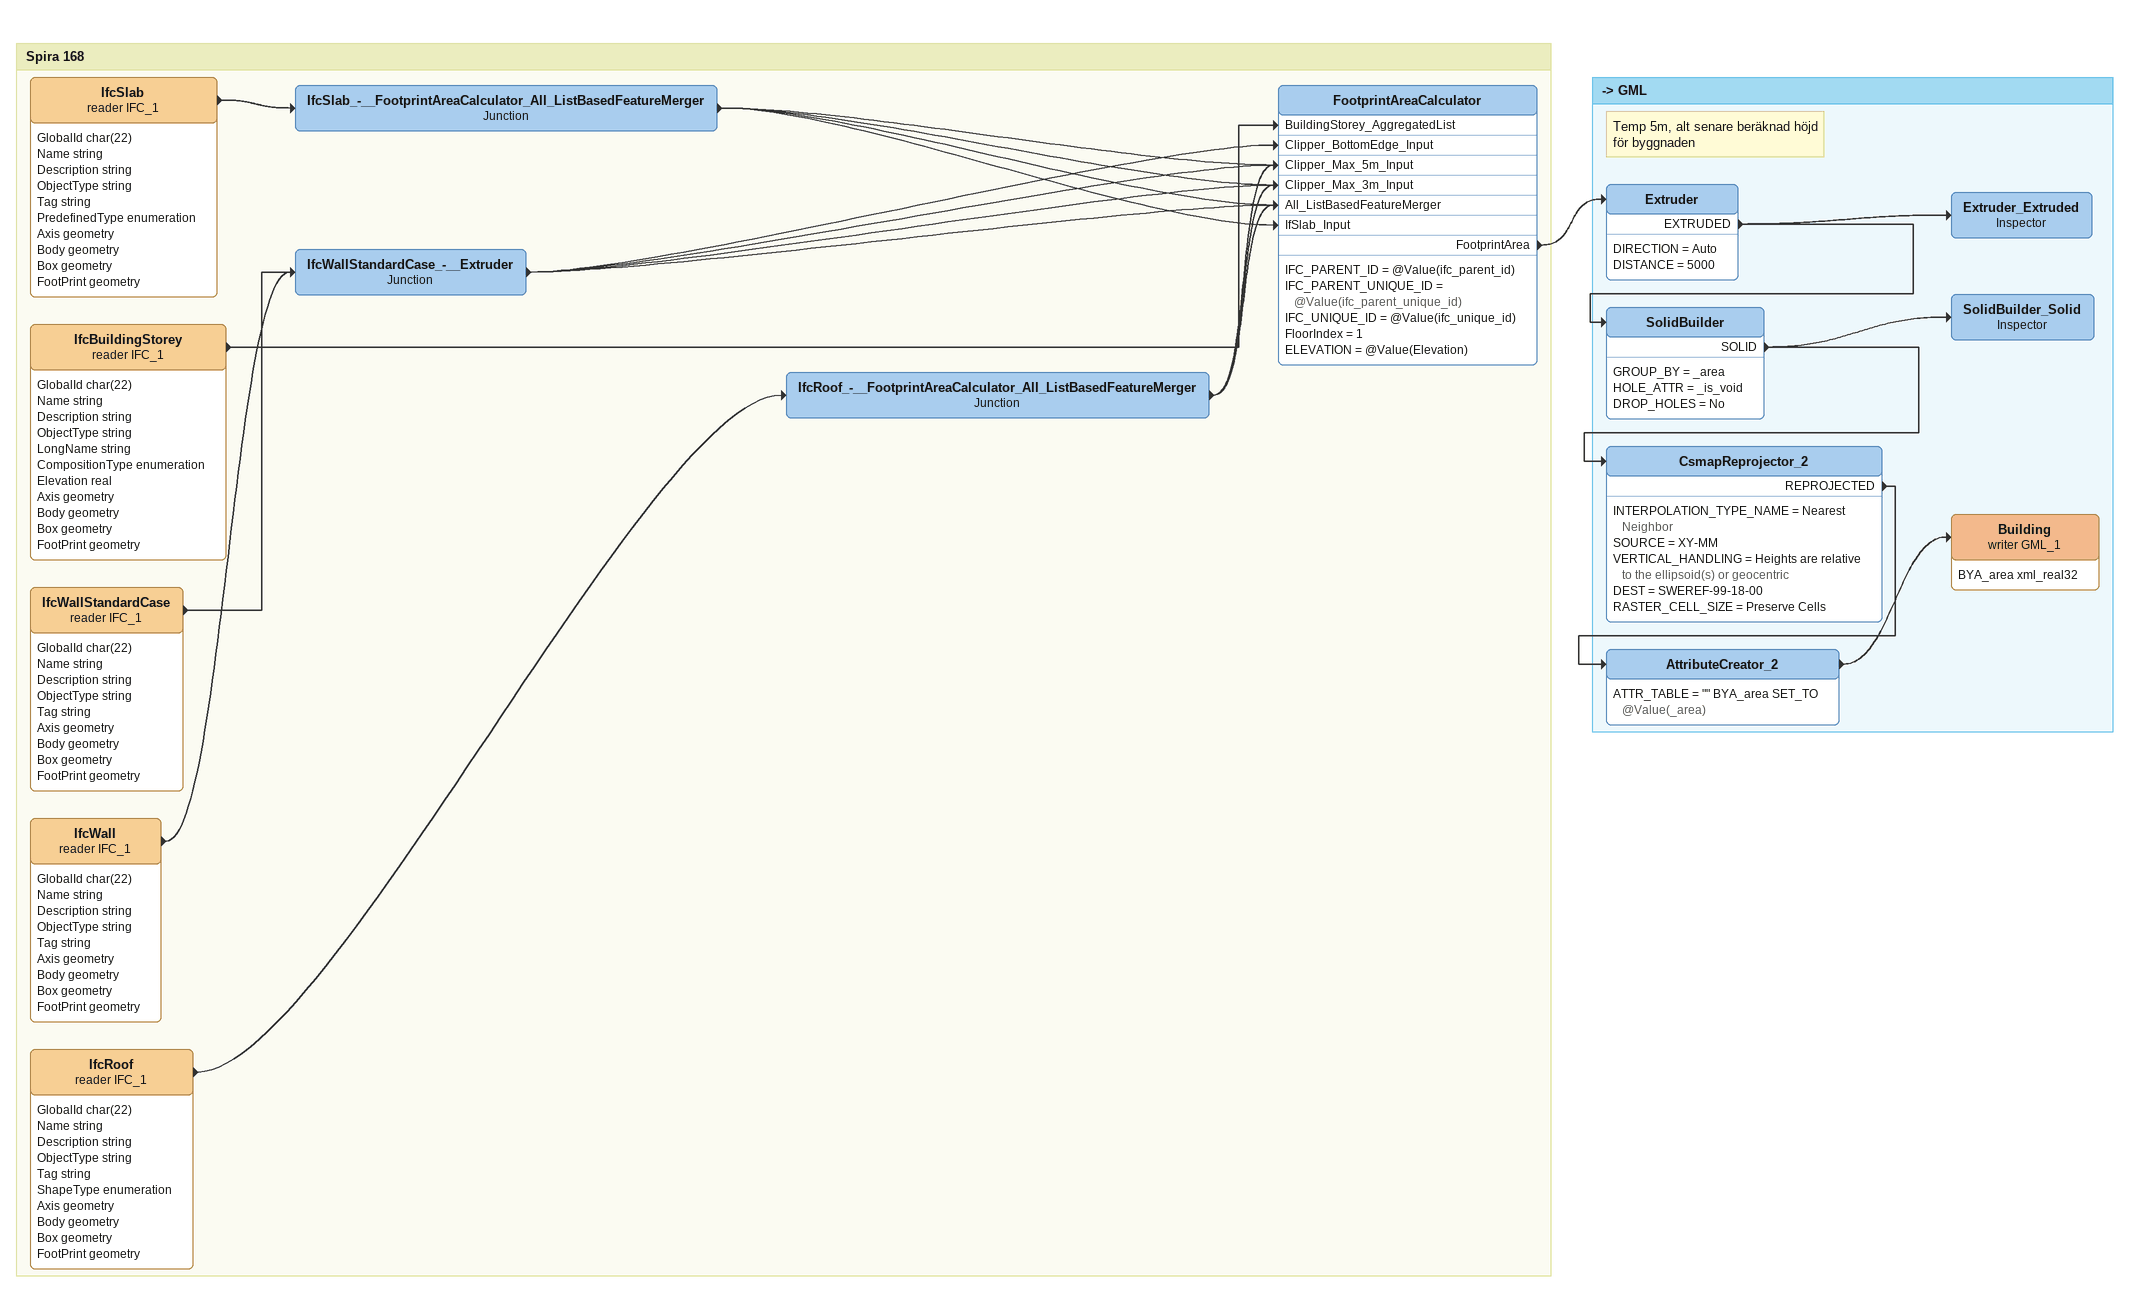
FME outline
Bookmark: Spira 168
IfcSlab (reader IFC_1)
    attributes: GlobalId char(22), Name string, Description string, ObjectType string, Tag string, PredefinedType enumeration, Axis geometry, Body geometry, Box geometry, FootPrint geometry
    -> IfcSlab_-__FootprintAreaCalculator_All_ListBasedFeatureMerger
IfcSlab_-__FootprintAreaCalculator_All_ListBasedFeatureMerger: Junction
    -> FootprintAreaCalculator [All_ListBasedFeatureMerger]
    -> FootprintAreaCalculator [IfSlab_Input]
    -> FootprintAreaCalculator [Clipper_Max_3m_Input]
    -> FootprintAreaCalculator [Clipper_Max_5m_Input]
IfcBuildingStorey (reader IFC_1)
    attributes: GlobalId char(22), Name string, Description string, ObjectType string, LongName string, CompositionType enumeration, Elevation real, Axis geometry, Body geometry, Box geometry, FootPrint geometry
    -> FootprintAreaCalculator [BuildingStorey_AggregatedList]
IfcWallStandardCase (reader IFC_1)
    attributes: GlobalId char(22), Name string, Description string, ObjectType string, Tag string, Axis geometry, Body geometry, Box geometry, FootPrint geometry
    -> IfcWallStandardCase_-__Extruder
IfcWall (reader IFC_1)
    attributes: GlobalId char(22), Name string, Description string, ObjectType string, Tag string, Axis geometry, Body geometry, Box geometry, FootPrint geometry
    -> IfcWallStandardCase_-__Extruder
IfcWallStandardCase_-__Extruder: Junction
    -> FootprintAreaCalculator [Clipper_BottomEdge_Input]
    -> FootprintAreaCalculator [Clipper_Max_5m_Input]
    -> FootprintAreaCalculator [Clipper_Max_3m_Input]
    -> FootprintAreaCalculator [All_ListBasedFeatureMerger]
IfcRoof (reader IFC_1)
    attributes: GlobalId char(22), Name string, Description string, ObjectType string, Tag string, ShapeType enumeration, Axis geometry, Body geometry, Box geometry, FootPrint geometry
    -> IfcRoof_-__FootprintAreaCalculator_All_ListBasedFeatureMerger
IfcRoof_-__FootprintAreaCalculator_All_ListBasedFeatureMerger: Junction
    -> FootprintAreaCalculator [Clipper_Max_5m_Input]
    -> FootprintAreaCalculator [All_ListBasedFeatureMerger]
    -> FootprintAreaCalculator [Clipper_Max_3m_Input]
FootprintAreaCalculator
    IFC_PARENT_ID = @Value(ifc_parent_id)
    IFC_PARENT_UNIQUE_ID = @Value(ifc_parent_unique_id)
    IFC_UNIQUE_ID = @Value(ifc_unique_id)
    FloorIndex = 1
    ELEVATION = @Value(Elevation)
    FootprintArea -> Extruder

Bookmark: -> GML
Note: Temp 5m, alt senare beräknad höjd / för byggnaden
Extruder
    DIRECTION = Auto
    DISTANCE = 5000
    EXTRUDED -> Extruder_Extruded
    EXTRUDED -> SolidBuilder
Extruder_Extruded: Inspector
SolidBuilder
    GROUP_BY = _area
    HOLE_ATTR = _is_void
    DROP_HOLES = No
    SOLID -> SolidBuilder_Solid
    SOLID -> CsmapReprojector_2
SolidBuilder_Solid: Inspector
CsmapReprojector_2
    INTERPOLATION_TYPE_NAME = Nearest Neighbor
    SOURCE = XY-MM
    VERTICAL_HANDLING = Heights are relative to the ellipsoid(s) or geocentric
    DEST = SWEREF-99-18-00
    RASTER_CELL_SIZE = Preserve Cells
    REPROJECTED -> AttributeCreator_2
AttributeCreator_2
    ATTR_TABLE = "" BYA_area SET_TO @Value(_area)
    -> Building (writer GML_1)
Building (writer GML_1)
    attributes: BYA_area xml_real32
